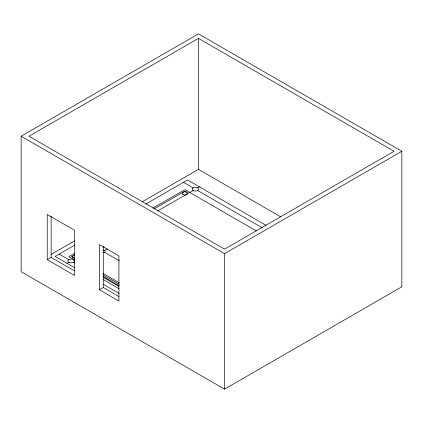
<?xml version="1.0" encoding="UTF-8"?>
<svg xmlns="http://www.w3.org/2000/svg" width="423" height="423" viewBox="0 0 423 423"><rect width="100%" height="100%" fill="white"/><g stroke="black" fill="none" stroke-linecap="round" stroke-linejoin="round"><path stroke-width="0.63" d="M21.15 136.227L198.461 33.856L401.85 151.281L401.85 286.773L224.539 389.144L21.15 271.719L21.15 136.227L224.539 253.652L401.85 151.281M198.461 38.371L28.97 136.227L224.539 249.136L394.03 151.281L198.461 38.371L198.461 169.348L280.803 216.888M51.231 254.355L74.628 240.846M141.964 201.967L198.461 169.348M47.228 259.674L74.607 275.484L74.607 230.318L47.228 214.509L47.228 259.674L51.135 257.417L74.522 270.921M74.543 245.213L55.075 256.449L74.422 267.616M145.829 204.055L187.537 179.971L266.316 225.454M74.58 253.356L68.864 256.655L74.58 259.955M152.888 208.148L184.899 189.668L256.333 230.905M74.57 254.868L71.471 256.655L74.57 258.448M154.421 208.766L184.899 191.17L186.855 192.301M66.993 263.328L68.78 262.297M73.343 259.664L74.485 259.003M157.747 210.934L193.105 190.519M197.668 187.886L199.455 186.855M103.059 247.471L104.195 246.815M104.534 250.442L107.373 248.803M99.379 289.781L118.932 301.076L118.932 255.91L99.379 244.621L99.379 289.781L103.286 287.524L118.932 296.56M183.471 182.324L193.105 187.886M197.668 190.519L262.244 227.801M104.534 252.277L119.291 260.801M102.72 273.226L119.265 282.781M103.101 274.918L119.08 284.145M103.149 276.452L119.154 285.689M102.868 277.134L118.794 286.329M59.146 254.101L68.78 259.664M73.343 262.297L74.485 262.958M103.059 279.455L119.059 288.692M102.995 284.113L118.995 293.351M224.539 253.652L224.539 389.144M103.286 246.286L103.286 287.524M51.135 216.179L51.135 257.417M102.942 250.062A2.247 1.295 0 0 1 105.195 251.362A2.247 1.295 0 0 1 102.942 252.658M74.665 258.199A2.765 1.597 0 0 1 72.619 256.655A2.765 1.597 0 0 1 74.665 255.117M193.776 190.815A3.225 1.861 0 0 0 198.614 189.203A3.225 1.861 0 0 0 193.776 187.59A3.225 1.861 0 0 0 193.776 190.815M69.446 262.593A3.225 1.861 0 0 0 74.289 260.98A3.225 1.861 0 0 0 69.446 259.368A3.225 1.861 0 0 0 69.446 262.593M182.942 194.559A2.765 1.597 0 0 0 187.569 193.84A2.765 1.597 0 0 0 184.185 191.889A2.765 1.597 0 0 0 182.942 194.559"/></g></svg>
